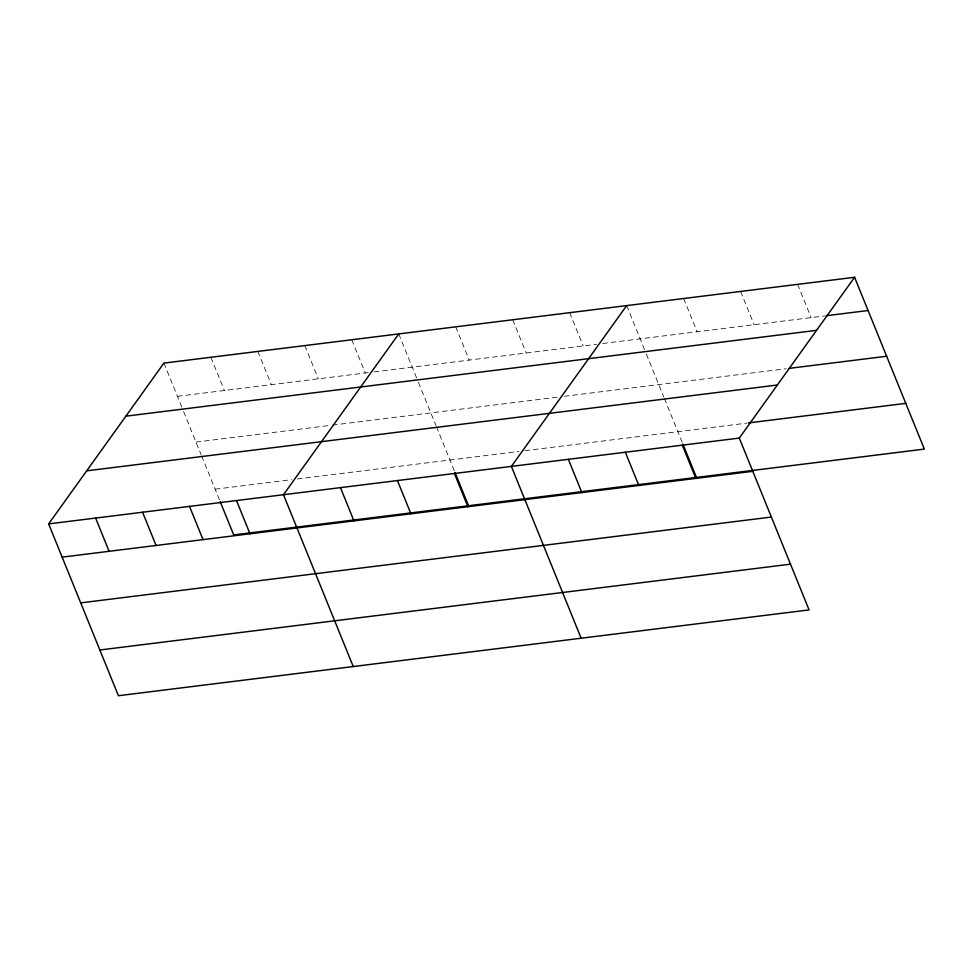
<?xml version="1.0" encoding="UTF-8"?>
<svg xmlns="http://www.w3.org/2000/svg" width="973" height="973" viewBox="0 0 973 973"><rect width="100%" height="100%" fill="white"/><g stroke="black" fill="none" stroke-linecap="round" stroke-linejoin="round"><path stroke-width="0.73" stroke-dasharray="4.87 3.65" d="M177.427 396.339L368.22 372.635M374.094 371.905L596.68 344.247M602.676 343.505L824.593 315.933M195.999 442.07L331.015 425.298M332.486 425.116L558.271 397.057M564.267 396.315L786.184 368.743M215.13 489.188L291.45 479.701M297.312 478.971L518.925 451.436M524.921 450.694L746.838 423.121M797.605 284.359L811.105 317.599M740.623 291.438L754.124 324.69M683.642 298.516L697.142 331.769M626.673 305.607L645.792 352.7M646.352 354.087L663.805 397.045M664.364 398.431L682.365 442.776M569.692 312.686L583.192 345.926M512.71 319.764L526.211 353.004M455.729 326.843L469.229 360.083M398.748 333.921L417.879 381.027M418.439 382.413L435.88 425.371M436.451 426.758L455.011 472.477M351.788 339.759L365.289 373M304.829 345.597L318.317 378.838M257.857 351.435L271.358 384.676M210.898 357.261L224.398 390.514M163.926 363.099L183.058 410.205M183.617 411.591L201.058 454.549M201.63 455.936L220.19 501.654"/><path stroke-width="1.46" d="M854.586 277.281L739.298 438.081L809.074 609.901L118.414 695.719L48.65 523.9L163.926 363.099L854.586 277.281L924.35 449.1L233.702 534.919L220.19 501.654M398.748 333.921L283.471 494.722L353.235 666.541M626.673 305.607L511.384 466.408L581.149 638.215M826.101 315.739L868.086 310.521M125.894 416.164L816.542 330.346M789.188 368.366L886.646 356.252M86.694 470.835L777.342 385.016M748.334 422.927L905.778 403.369M48.65 523.9L739.298 438.081M62.15 557.14L752.798 471.321M80.723 602.871L771.37 517.052M99.854 649.988L790.502 564.17M682.924 444.162L696.437 477.415M682.328 445.16L695.817 478.4M625.347 452.238L638.847 485.491M568.366 459.317L581.866 492.569M455.011 472.477L468.524 505.741M454.403 473.486L467.904 506.726M397.434 480.565L410.922 513.805M340.453 487.643L353.953 520.883M236.512 500.56L250 533.8M189.54 506.398L203.041 539.638M142.581 512.236L156.081 545.476M95.609 518.062L109.11 551.314"/></g></svg>
